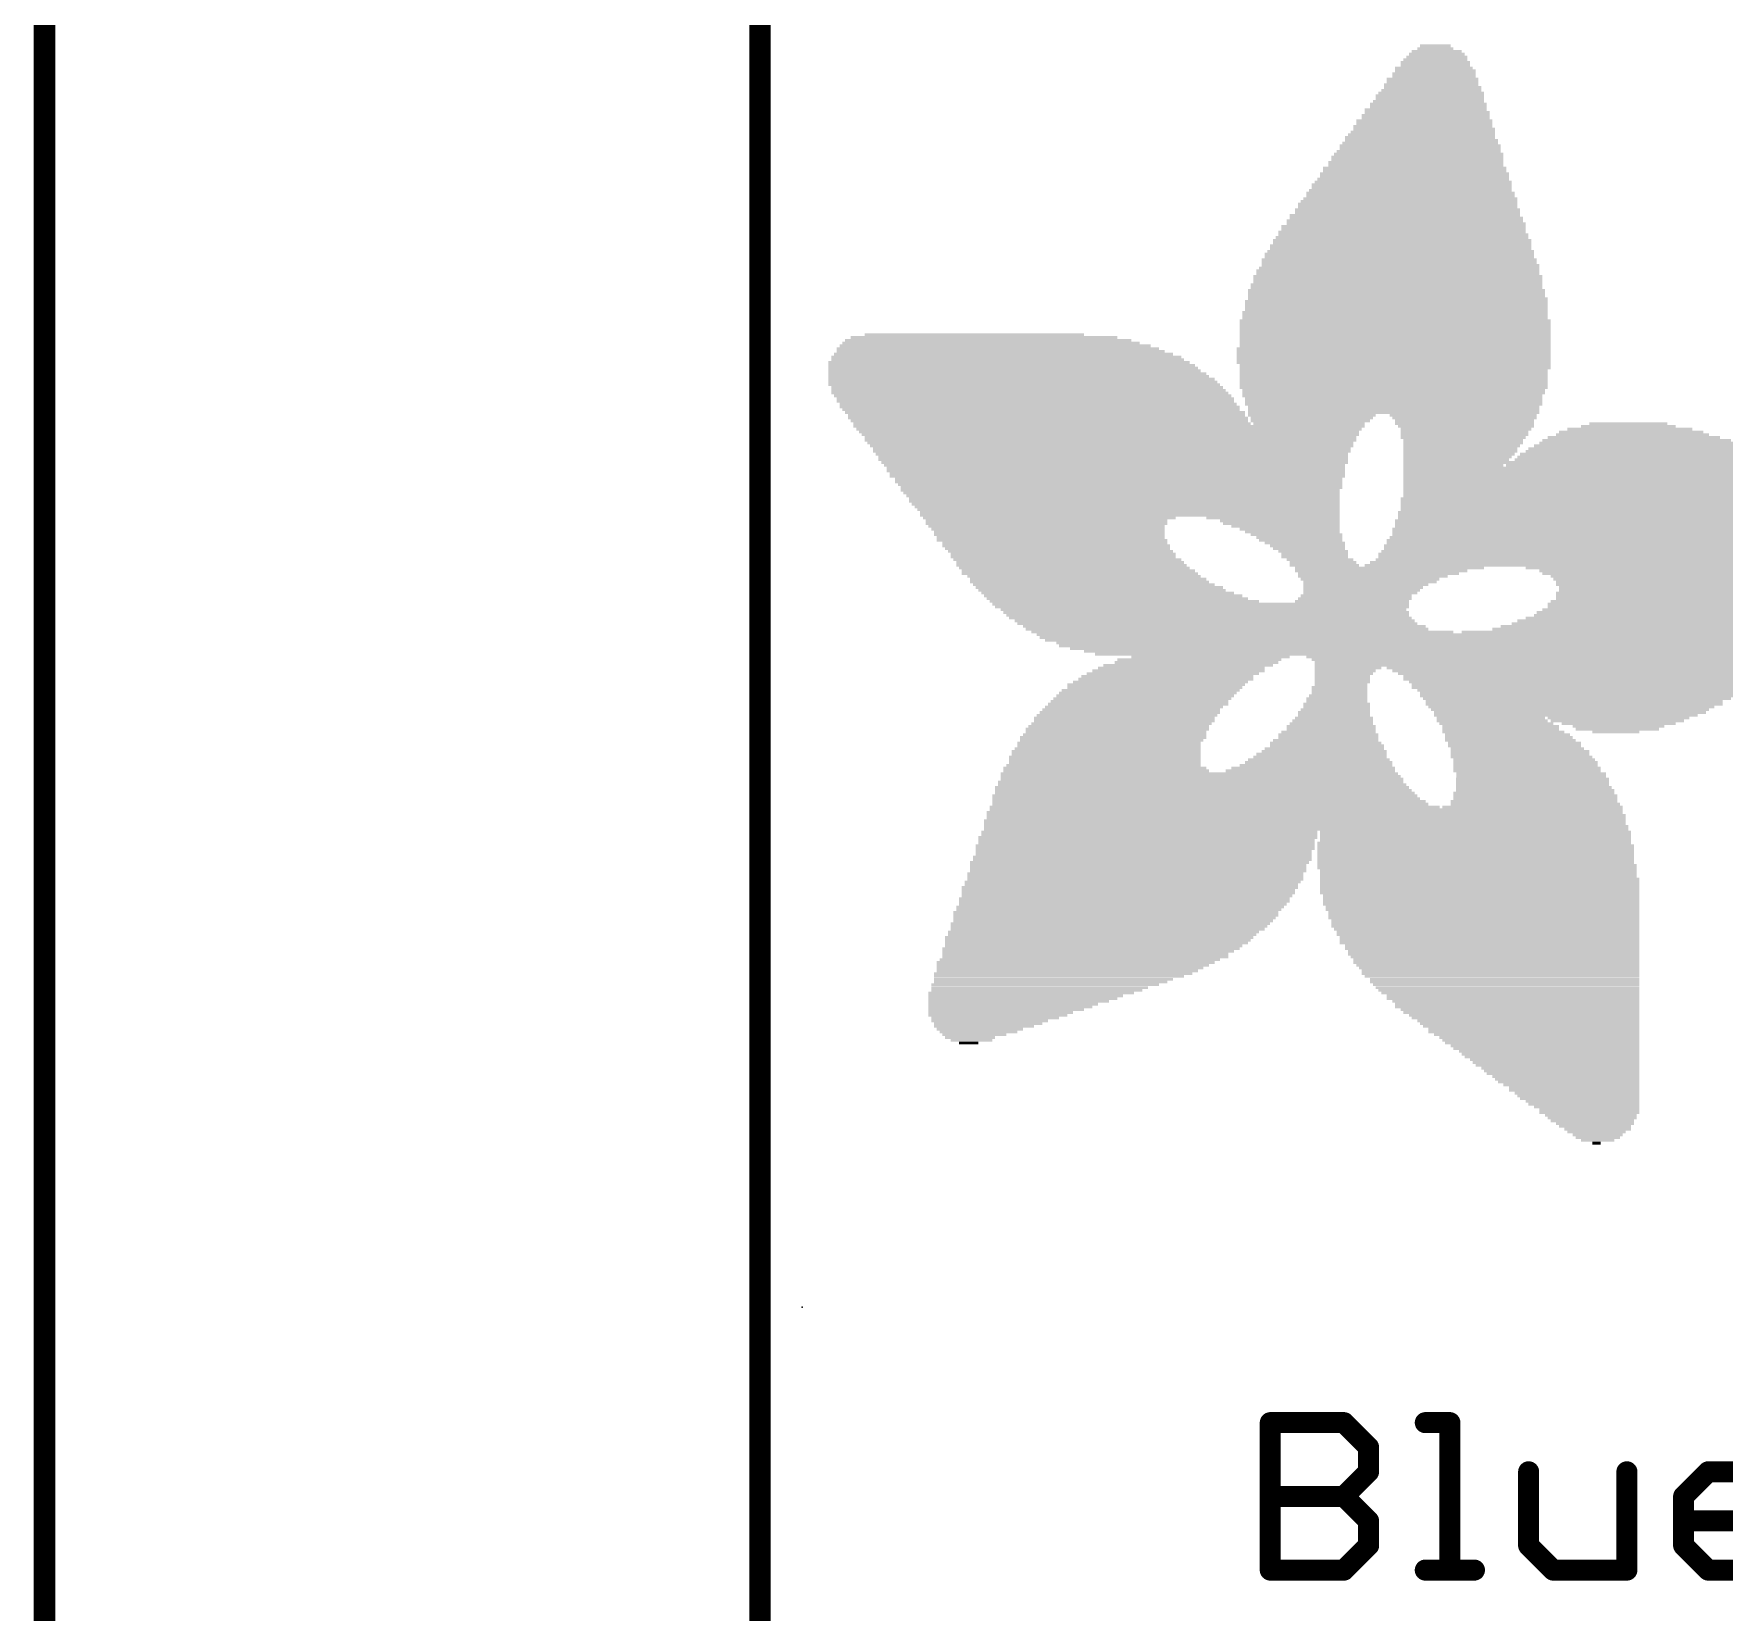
# Model space of a CAD drawing. Extents: x -6.7 to 68.6, y -6.2 to 53.6.
# Drawn here: x -4.38 to 5.82, y 9.72 to 19.24 of the extents above; entities that cross this region are included whole.
import ezdxf

# ---------------------------------------------------------------- set-up
doc = ezdxf.new("R2010")
doc.units = 0
for name, color, linetype in [('20', 53, 'CONTINUOUS'), ('21', 40, 'CONTINUOUS'), ('23', 40, 'CONTINUOUS'), ('47', 253, 'CONTINUOUS')]:
    doc.layers.add(name, color=color, linetype=linetype)

# ---------------------------------------------------------------- blocks, each defined once
blk = doc.blocks.new('RECT')
blk.add_solid([(-0.5, -0.5), (0.5, -0.5), (-0.5, 0.5), (0.5, 0.5)])

msp = doc.modelspace()

# ---------------------------------------------------------------- linework, layer by layer
at = {"layer": '20'}
msp.add_line((0, 53.34), (0, 0), dxfattribs=at)
at = {"layer": '21', "const_width": 0.127}
for points in [[(3.0801, 9.9695), (3.0801, 10.8593)], [(3.0801, 10.8593), (3.525, 10.8593)], [(3.525, 10.8593), (3.6733, 10.711)], [(4.0156, 10.8593), (4.1639, 10.8593)], [(4.1639, 10.8593), (4.1639, 9.9695)], [(3.6733, 10.711), (3.6733, 10.5627)], [(3.6733, 10.5627), (3.525, 10.4144)], [(4.6393, 10.5627), (4.6393, 10.1178)], [(5.2325, 9.9695), (5.2325, 10.5627)], [(5.5748, 10.4144), (5.7231, 10.5627)], [(5.7231, 10.5627), (6.0197, 10.5627)], [(3.0801, 10.4144), (3.525, 10.4144)], [(3.525, 10.4144), (3.6733, 10.2661)], [(5.5748, 10.1178), (5.5748, 10.4144)], [(3.6733, 10.2661), (3.6733, 10.1178)], [(6.168, 10.2661), (5.5748, 10.2661)], [(3.6733, 10.1178), (3.525, 9.9695)], [(4.6393, 10.1178), (4.7876, 9.9695)], [(5.7231, 9.9695), (5.5748, 10.1178)], [(3.525, 9.9695), (3.0801, 9.9695)], [(4.0156, 9.9695), (4.3122, 9.9695)], [(4.7876, 9.9695), (5.2325, 9.9695)], [(6.0197, 9.9695), (5.7231, 9.9695)]]:
    msp.add_lwpolyline(points, dxfattribs=at)
at = {"layer": '21', "const_width": 0.0635}
for points in [[(3.1119, 10.8593, 1), (3.0484, 10.8593)], [(3.0801, 10.891, 1), (3.0801, 10.8275)], [(3.5474, 10.8817, 1), (3.5025, 10.8368)], [(3.525, 10.8275, 1), (3.525, 10.891)], [(4.0156, 10.891, 1), (4.0156, 10.8275)], [(4.1957, 10.8593, 1), (4.1322, 10.8593)], [(4.1639, 10.8275, 1), (4.1639, 10.891)], [(3.705, 10.711, 1), (3.6415, 10.711)], [(3.6508, 10.6885, 1), (3.6957, 10.7334)], [(3.6957, 10.5402, 1), (3.6508, 10.5851)], [(4.6711, 10.5627, 1), (4.6076, 10.5627)], [(5.2642, 10.5627, 1), (5.2007, 10.5627)], [(5.7231, 10.5944, 1), (5.7231, 10.5309)], [(5.7456, 10.5402, 1), (5.7007, 10.5851)], [(3.6415, 10.5627, 1), (3.705, 10.5627)], [(3.0801, 10.4461, 1), (3.0801, 10.3826)], [(3.5474, 10.4368, 1), (3.5025, 10.3919)], [(3.5025, 10.4368, 1), (3.5474, 10.3919)], [(3.525, 10.3826, 1), (3.525, 10.4461)], [(5.6066, 10.4144, 1), (5.5431, 10.4144)], [(5.5524, 10.4368, 1), (5.5973, 10.3919)], [(3.705, 10.2661, 1), (3.6415, 10.2661)], [(3.6508, 10.2436, 1), (3.6957, 10.2885)], [(5.5748, 10.2978, 1), (5.5748, 10.2343)], [(3.6415, 10.1178, 1), (3.705, 10.1178)], [(3.6957, 10.0953, 1), (3.6508, 10.1402)], [(4.6618, 10.1402, 1), (4.6168, 10.0953)], [(4.6076, 10.1178, 1), (4.6711, 10.1178)], [(5.5431, 10.1178, 1), (5.6066, 10.1178)], [(5.5973, 10.1402, 1), (5.5524, 10.0953)], [(3.0801, 10.0013, 1), (3.0801, 9.9377)], [(3.0484, 9.9695, 1), (3.1119, 9.9695)], [(3.5025, 9.992, 1), (3.5474, 9.947)], [(3.525, 9.9377, 1), (3.525, 10.0013)], [(4.0156, 10.0013, 1), (4.0156, 9.9377)], [(4.1322, 9.9695, 1), (4.1957, 9.9695)], [(4.3122, 9.9377, 1), (4.3122, 10.0013)], [(4.7876, 10.0013, 1), (4.7876, 9.9377)], [(4.7651, 9.947, 1), (4.81, 9.992)], [(5.2007, 9.9695, 1), (5.2642, 9.9695)], [(5.2325, 9.9377, 1), (5.2325, 10.0013)], [(5.7231, 10.0013, 1), (5.7231, 9.9377)], [(5.7007, 9.947, 1), (5.7456, 9.992)]]:
    msp.add_lwpolyline(points, format="xyb", dxfattribs=at)
at = {"layer": '23'}
msp.add_point((0.254, 11.557), dxfattribs=at)
at = {"layer": '47', "const_width": 0.13}
for points in [[(-4.318, 0.065), (-4.318, 53.275)], [(0, 32.512), (0, -6.141)]]:
    msp.add_lwpolyline(points, dxfattribs=at)

# ---------------------------------------------------------------- block references
at = {"layer": '21'}
for p, xscale, yscale in [((4.0762, 19.0841), 0.3856, 0.0167), ((4.0846, 19.1008), 0.3688, 0.0168), ((4.0846, 19.1176), 0.3353, 0.0167), ((4.0846, 19.1343), 0.3018, 0.0168), ((4.0762, 19.1511), 0.218, 0.0168), ((4.0762, 19.1679), 0.1844, 0.0167), ((4.0678, 19.0002), 0.5029, 0.0168), ((4.0678, 18.9835), 0.5029, 0.0167), ((4.0678, 19.0338), 0.4694, 0.0167), ((4.0762, 19.017), 0.4862, 0.0168), ((4.0762, 19.0673), 0.4191, 0.0168), ((4.0762, 19.0505), 0.4191, 0.0168), ((4.0511, 18.8829), 0.6371, 0.0168), ((4.0511, 18.8997), 0.6035, 0.0167), ((4.0595, 18.9164), 0.5867, 0.0168), ((4.0511, 18.9332), 0.5699, 0.0167), ((4.0594, 18.9667), 0.5532, 0.0168), ((4.0594, 18.9499), 0.5532, 0.0168), ((4.0175, 18.7823), 0.7376, 0.0168), ((4.0259, 18.7655), 0.7544, 0.0168), ((4.0343, 18.8158), 0.7041, 0.0168), ((4.0343, 18.7991), 0.7041, 0.0167), ((4.0343, 18.8326), 0.6706, 0.0168), ((4.0427, 18.8661), 0.6538, 0.0168), ((4.0427, 18.8494), 0.6538, 0.0167), ((4.0008, 18.6817), 0.8382, 0.0168), ((4.0091, 18.665), 0.8549, 0.0167), ((4.0091, 18.7152), 0.8215, 0.0168), ((4.0091, 18.6985), 0.8215, 0.0167), ((4.0175, 18.7488), 0.7712, 0.0167), ((4.0175, 18.732), 0.7712, 0.0168), ((3.984, 18.5644), 0.9723, 0.0167), ((3.984, 18.5811), 0.9388, 0.0168), ((3.984, 18.6147), 0.9052, 0.0167), ((3.9924, 18.5979), 0.922, 0.0168), ((3.9924, 18.6314), 0.8885, 0.0168), ((4.0008, 18.6482), 0.8717, 0.0168), ((3.9588, 18.4638), 1.0561, 0.0168), ((3.9672, 18.4973), 1.0394, 0.0168), ((3.9672, 18.4806), 1.0394, 0.0167), ((3.9756, 18.5141), 1.0226, 0.0167), ((3.9756, 18.5308), 0.989, 0.0168), ((3.984, 18.5476), 0.9723, 0.0168), ((3.9421, 18.3632), 1.1567, 0.0168), ((3.9505, 18.3967), 1.1399, 0.0168), ((3.9505, 18.38), 1.1399, 0.0167), ((3.9505, 18.4303), 1.1064, 0.0167), ((3.9505, 18.4135), 1.1064, 0.0168), ((3.9588, 18.447), 1.0561, 0.0168), ((3.9254, 18.2794), 1.2573, 0.0167), ((3.9254, 18.2626), 1.2573, 0.0168), ((3.9253, 18.2961), 1.2238, 0.0168), ((3.9337, 18.3297), 1.207, 0.0167), ((3.9337, 18.3129), 1.207, 0.0168), ((3.9421, 18.3464), 1.1902, 0.0168), ((3.9085, 18.1788), 1.3579, 0.0168), ((3.9085, 18.162), 1.3579, 0.0168), ((3.9085, 18.2123), 1.3243, 0.0168), ((3.9085, 18.1956), 1.3243, 0.0167), ((3.9169, 18.2291), 1.3076, 0.0168), ((3.9253, 18.2459), 1.2908, 0.0167), ((3.8834, 18.0782), 1.4752, 0.0168), ((3.8834, 18.0615), 1.4752, 0.0167), ((3.8918, 18.1117), 1.425, 0.0168), ((3.9002, 18.095), 1.4417, 0.0167), ((3.8918, 18.1453), 1.3914, 0.0167), ((3.9002, 18.1285), 1.4082, 0.0168), ((3.8667, 17.9609), 1.5759, 0.0167), ((3.8751, 17.9944), 1.5591, 0.0168), ((3.8751, 17.9776), 1.5591, 0.0168), ((3.8751, 18.0112), 1.5255, 0.0167), ((3.875, 18.0447), 1.492, 0.0168), ((3.8834, 18.0279), 1.5088, 0.0168), ((3.8583, 17.877), 1.6597, 0.0168), ((3.8583, 17.8603), 1.6597, 0.0167), ((3.8583, 17.9106), 1.6261, 0.0167), ((3.8583, 17.8938), 1.6261, 0.0168), ((3.8667, 17.9273), 1.6093, 0.0168), ((3.8667, 17.9441), 1.5759, 0.0168), ((3.8499, 17.7765), 1.7434, 0.0167), ((3.8499, 17.7597), 1.7434, 0.0168), ((3.8498, 17.81), 1.7099, 0.0168), ((3.8498, 17.7932), 1.7099, 0.0168), ((3.8583, 17.8268), 1.6931, 0.0167), ((3.8666, 17.8435), 1.6764, 0.0168), ((3.8415, 17.6926), 1.7938, 0.0168), ((3.8415, 17.6759), 1.7938, 0.0167), ((3.8415, 17.6591), 1.7938, 0.0168), ((3.8498, 17.6424), 1.8105, 0.0167), ((3.8415, 17.7262), 1.7602, 0.0167), ((3.8415, 17.7094), 1.7602, 0.0168), ((3.8499, 17.7429), 1.7434, 0.0168), ((3.8331, 17.5585), 1.844, 0.0168), ((3.8331, 17.5418), 1.844, 0.0167), ((3.8415, 17.6256), 1.8272, 0.0168), ((3.8415, 17.6088), 1.8272, 0.0168), ((3.8415, 17.5921), 1.8272, 0.0167), ((3.8415, 17.5753), 1.8272, 0.0168), ((3.8331, 17.5082), 1.8776, 0.0168), ((3.8331, 17.4915), 1.8776, 0.0167), ((3.8331, 17.4747), 1.8776, 0.0168), ((3.8331, 17.4579), 1.8776, 0.0168), ((3.8331, 17.4412), 1.8776, 0.0167), ((3.8331, 17.525), 1.844, 0.0168), ((1.4359, 17.3406), 1.9446, 0.0168), ((1.4191, 17.3574), 1.8776, 0.0167), ((1.394, 17.3741), 1.7937, 0.0168), ((1.3772, 17.3909), 1.7267, 0.0168), ((1.352, 17.4077), 1.6093, 0.0167), ((1.2933, 17.4244), 1.3243, 0.0168), ((3.8248, 17.3406), 1.8943, 0.0168), ((3.8331, 17.4244), 1.8776, 0.0168), ((3.8331, 17.4077), 1.8776, 0.0167), ((3.8331, 17.3909), 1.8776, 0.0168), ((3.8331, 17.3741), 1.8776, 0.0168), ((3.8331, 17.3574), 1.8776, 0.0167), ((1.503, 17.2568), 2.1793, 0.0167), ((1.5197, 17.24), 2.2128, 0.0168), ((1.4946, 17.2735), 2.1291, 0.0168), ((1.4862, 17.2903), 2.1123, 0.0168), ((1.4694, 17.3071), 2.0452, 0.0167), ((1.4526, 17.3238), 1.9781, 0.0168), ((3.8248, 17.3238), 1.8943, 0.0168), ((3.8248, 17.3071), 1.8943, 0.0167), ((3.8248, 17.2903), 1.8943, 0.0168), ((3.8248, 17.2735), 1.8943, 0.0168), ((3.8248, 17.2568), 1.8943, 0.0167), ((3.8331, 17.24), 1.8776, 0.0168), ((1.5281, 17.2233), 2.2296, 0.0167), ((1.5365, 17.2065), 2.2463, 0.0168), ((1.5533, 17.1897), 2.2799, 0.0168), ((1.5616, 17.173), 2.2966, 0.0167), ((1.5784, 17.1562), 2.3302, 0.0168), ((1.5868, 17.1394), 2.3469, 0.0168), ((3.8331, 17.2233), 1.8776, 0.0167), ((3.8247, 17.2065), 1.8608, 0.0168), ((3.8247, 17.1897), 1.8608, 0.0168), ((3.8247, 17.173), 1.8608, 0.0167), ((3.8247, 17.1562), 1.8608, 0.0168), ((3.8247, 17.1394), 1.8608, 0.0168), ((1.5952, 17.1227), 2.3637, 0.0167), ((1.6202, 17.0891), 2.3805, 0.0168), ((1.6119, 17.1059), 2.3637, 0.0168), ((1.6287, 17.0724), 2.3973, 0.0167), ((1.6454, 17.0556), 2.3972, 0.0168), ((1.6622, 17.0388), 2.3972, 0.0168), ((3.8247, 17.1227), 1.8608, 0.0167), ((3.8247, 17.1059), 1.8608, 0.0168), ((3.8164, 17.0556), 1.8105, 0.0168), ((3.8248, 17.0891), 1.8273, 0.0168), ((3.8248, 17.0724), 1.8273, 0.0167), ((3.8248, 17.0388), 1.7937, 0.0168), ((1.6622, 17.0221), 2.3972, 0.0167), ((1.6873, 16.9886), 2.414, 0.0167), ((1.679, 17.0053), 2.3973, 0.0168), ((1.6957, 16.9718), 2.3972, 0.0168), ((1.7208, 16.955), 2.4141, 0.0168), ((1.7293, 16.9383), 2.3973, 0.0167), ((3.8248, 17.0221), 1.7937, 0.0167), ((3.8248, 17.0053), 1.7937, 0.0168), ((3.8247, 16.9886), 1.7602, 0.0167), ((3.8247, 16.9718), 1.7602, 0.0168), ((3.8247, 16.955), 1.7602, 0.0168), ((3.3302, 16.9383), 0.7712, 0.0167), ((4.2439, 16.9383), 0.8885, 0.0167), ((1.7376, 16.9215), 2.414, 0.0168), ((1.746, 16.9047), 2.3972, 0.0168), ((1.7628, 16.888), 2.3973, 0.0167), ((2.1064, 16.8712), 3.0846, 0.0168), ((2.1064, 16.8544), 3.051, 0.0168), ((2.1065, 16.8377), 3.0175, 0.0167), ((3.3302, 16.9215), 0.7376, 0.0168), ((3.3218, 16.9047), 0.7208, 0.0168), ((3.3135, 16.888), 0.6705, 0.0167), ((4.2523, 16.9215), 0.8717, 0.0168), ((4.2522, 16.9047), 0.8382, 0.0168), ((4.2522, 16.888), 0.8382, 0.0167), ((4.2606, 16.8712), 0.8214, 0.0168), ((4.2606, 16.8544), 0.788, 0.0168), ((4.2522, 16.8377), 0.7712, 0.0167), ((5.258, 16.8377), 0.8717, 0.0167), ((5.2497, 16.8544), 0.7544, 0.0168), ((5.2413, 16.8712), 0.57, 0.0168), ((5.2413, 16.888), 0.4694, 0.0167), ((2.1148, 16.8209), 3.0008, 0.0168), ((2.1148, 16.8041), 2.9672, 0.0167), ((2.1148, 16.7874), 2.9672, 0.0168), ((2.1149, 16.7706), 2.9337, 0.0168), ((2.1232, 16.7538), 2.917, 0.0167), ((2.1232, 16.7371), 2.8834, 0.0168), ((4.2522, 16.8209), 0.7712, 0.0168), ((4.2438, 16.8041), 0.7544, 0.0167), ((4.2439, 16.7874), 0.7209, 0.0168), ((4.2439, 16.7706), 0.7209, 0.0168), ((4.2355, 16.7538), 0.7041, 0.0167), ((4.2271, 16.7371), 0.6873, 0.0168), ((5.3251, 16.7371), 1.3746, 0.0168), ((5.3083, 16.7538), 1.2741, 0.0167), ((5.2999, 16.7706), 1.1903, 0.0168), ((5.2916, 16.7874), 1.14, 0.0168), ((5.2748, 16.8041), 1.0394, 0.0167), ((5.2664, 16.8209), 0.922, 0.0168), ((2.1232, 16.7203), 2.8834, 0.0168), ((2.1232, 16.7035), 2.8499, 0.0167), ((2.1316, 16.6868), 2.8331, 0.0168), ((2.1316, 16.67), 2.8331, 0.0168), ((2.14, 16.6532), 2.8163, 0.0167), ((2.14, 16.6365), 2.7829, 0.0168), ((4.2271, 16.7203), 0.6873, 0.0168), ((4.2187, 16.7035), 0.6706, 0.0167), ((4.2103, 16.6868), 0.6538, 0.0168), ((4.2019, 16.67), 0.637, 0.0168), ((5.0737, 16.6532), 2.3805, 0.0167), ((4.1852, 16.6365), 0.6035, 0.0168), ((5.4173, 16.6365), 1.8273, 0.0168), ((5.3754, 16.67), 1.6428, 0.0168), ((5.367, 16.6868), 1.5926, 0.0168), ((5.3502, 16.7035), 1.5255, 0.0167), ((5.3335, 16.7203), 1.425, 0.0168), ((2.1484, 16.6197), 2.7661, 0.0168), ((2.1484, 16.6029), 2.7661, 0.0167), ((2.1568, 16.5862), 2.7493, 0.0168), ((2.1568, 16.5694), 2.7493, 0.0167), ((2.1651, 16.5527), 2.699, 0.0168), ((2.1651, 16.5359), 2.699, 0.0168), ((5.124, 16.6197), 2.4811, 0.0168), ((5.1491, 16.6029), 2.5314, 0.0167), ((5.1658, 16.5862), 2.5649, 0.0168), ((5.1994, 16.5694), 2.632, 0.0167), ((5.2329, 16.5527), 2.699, 0.0168), ((5.2496, 16.5359), 2.7325, 0.0168), ((2.1735, 16.5191), 2.6822, 0.0167), ((2.1819, 16.5024), 2.6655, 0.0168), ((2.1735, 16.4856), 2.6487, 0.0168), ((2.1819, 16.4688), 2.6319, 0.0167), ((2.1903, 16.4521), 2.6151, 0.0168), ((2.1986, 16.4353), 2.5984, 0.0168), ((2.1986, 16.4185), 2.5984, 0.0167), ((5.3838, 16.4353), 3.0343, 0.0168), ((5.4005, 16.4185), 3.0679, 0.0167), ((5.2832, 16.5191), 2.7996, 0.0167), ((5.3083, 16.5024), 2.8499, 0.0168), ((5.3335, 16.4856), 2.9002, 0.0168), ((5.3586, 16.4688), 2.9505, 0.0167), ((5.3838, 16.4521), 3.0008, 0.0168), ((2.207, 16.4018), 2.5816, 0.0168), ((2.2153, 16.385), 2.5649, 0.0167), ((2.2237, 16.3683), 2.5481, 0.0168), ((2.2322, 16.3515), 2.5313, 0.0168), ((2.2322, 16.3347), 2.5313, 0.0167), ((1.746, 16.318), 1.5256, 0.0168), ((3.0955, 16.318), 0.8046, 0.0168), ((5.4257, 16.3515), 3.1516, 0.0168), ((5.4341, 16.3347), 3.1684, 0.0167), ((5.4425, 16.318), 3.1851, 0.0168), ((5.4173, 16.4018), 3.1014, 0.0168), ((5.4257, 16.385), 3.1181, 0.0167), ((5.4341, 16.3683), 3.1349, 0.0168), ((1.7293, 16.3012), 1.4585, 0.0168), ((1.7293, 16.2844), 1.4585, 0.0167), ((1.7293, 16.2677), 1.4249, 0.0168), ((1.7376, 16.2509), 1.4082, 0.0168), ((1.746, 16.2341), 1.3914, 0.0167), ((1.746, 16.2174), 1.3914, 0.0168), ((3.1374, 16.3012), 0.7208, 0.0168), ((3.1458, 16.2844), 0.7041, 0.0167), ((3.1709, 16.2677), 0.6538, 0.0168), ((3.1961, 16.2509), 0.6035, 0.0168), ((3.2128, 16.2341), 0.5699, 0.0167), ((3.238, 16.2174), 0.5532, 0.0168), ((5.4257, 16.2509), 3.2186, 0.0168), ((5.4341, 16.2341), 3.2354, 0.0167), ((5.4341, 16.2174), 3.2354, 0.0168), ((5.4341, 16.3012), 3.2019, 0.0168), ((5.4341, 16.2844), 3.2019, 0.0167), ((5.4341, 16.2677), 3.2019, 0.0168), ((1.7544, 16.2006), 1.3746, 0.0168), ((1.7628, 16.1838), 1.3914, 0.0167), ((1.7796, 16.1671), 1.3579, 0.0168), ((1.7879, 16.1503), 1.3746, 0.0167), ((1.7963, 16.1336), 1.3579, 0.0168), ((1.8131, 16.1168), 1.3579, 0.0168), ((3.2548, 16.2006), 0.5197, 0.0168), ((3.2631, 16.1838), 0.5029, 0.0167), ((3.2883, 16.1671), 0.4862, 0.0168), ((3.3051, 16.1503), 0.4527, 0.0167), ((3.3135, 16.1336), 0.4359, 0.0168), ((3.3386, 16.1168), 0.4191, 0.0168), ((5.3921, 16.1168), 3.2857, 0.0168), ((5.4005, 16.1503), 3.2689, 0.0167), ((5.4005, 16.1336), 3.2689, 0.0168), ((5.4173, 16.1838), 3.269, 0.0167), ((5.4173, 16.1671), 3.269, 0.0168), ((5.4257, 16.2006), 3.2522, 0.0168), ((1.8299, 16.1), 1.3579, 0.0167), ((1.8299, 16.0833), 1.3579, 0.0168), ((1.855, 16.0665), 1.3747, 0.0168), ((1.8801, 16.033), 1.3914, 0.0168), ((1.8718, 16.0497), 1.3747, 0.0167), ((1.8969, 16.0162), 1.3914, 0.0168), ((3.347, 16.1), 0.4023, 0.0167), ((3.347, 16.0833), 0.4023, 0.0168), ((3.3805, 16.0665), 0.4024, 0.0168), ((3.3973, 16.0497), 0.4023, 0.0167), ((3.4057, 16.033), 0.4191, 0.0168), ((3.7996, 16.0162), 1.14, 0.0168), ((5.3083, 16.033), 3.3193, 0.0168), ((5.3335, 16.0497), 3.3025, 0.0167), ((5.3586, 16.0665), 3.2857, 0.0168), ((5.3754, 16.1), 3.2858, 0.0167), ((5.367, 16.0833), 3.269, 0.0168), ((5.7861, 16.0162), 2.3302, 0.0168), ((1.922, 15.9995), 1.4082, 0.0167), ((1.9304, 15.9827), 1.425, 0.0168), ((1.9556, 15.966), 1.4081, 0.0167), ((1.9807, 15.9492), 1.425, 0.0168), ((1.989, 15.9324), 1.4417, 0.0168), ((2.0143, 15.9157), 1.4585, 0.0167), ((3.7493, 15.9995), 1.0394, 0.0167), ((3.699, 15.966), 0.9052, 0.0167), ((3.7326, 15.9827), 0.9723, 0.0168), ((3.6822, 15.9492), 0.8382, 0.0168), ((3.6571, 15.9157), 0.7544, 0.0167), ((3.6823, 15.9324), 0.8047, 0.0168), ((5.8113, 15.9995), 2.2129, 0.0167), ((5.8113, 15.9827), 2.1793, 0.0168), ((5.8281, 15.966), 2.1123, 0.0167), ((5.8197, 15.9492), 2.0619, 0.0168), ((5.8197, 15.9324), 2.0285, 0.0168), ((5.8113, 15.9157), 2.0117, 0.0167), ((2.0478, 15.8989), 1.4919, 0.0168), ((2.0645, 15.8821), 1.492, 0.0168), ((2.0981, 15.8654), 1.5255, 0.0167), ((2.1316, 15.8486), 1.5591, 0.0168), ((2.1567, 15.8318), 1.5758, 0.0168), ((2.1987, 15.8151), 1.6261, 0.0167), ((3.5733, 15.8151), 0.6873, 0.0167), ((3.5901, 15.8318), 0.6873, 0.0168), ((3.5984, 15.8486), 0.6706, 0.0168), ((3.6404, 15.8989), 0.7209, 0.0168), ((3.632, 15.8821), 0.7041, 0.0168), ((3.6236, 15.8654), 0.6873, 0.0167), ((5.7275, 15.8151), 1.9111, 0.0167), ((5.7526, 15.8318), 1.8944, 0.0168), ((5.7778, 15.8654), 1.9447, 0.0167), ((5.761, 15.8486), 1.9111, 0.0168), ((5.8029, 15.8989), 1.9614, 0.0168), ((5.7945, 15.8821), 1.9446, 0.0168), ((2.6596, 15.7983), 2.5146, 0.0168), ((2.668, 15.7815), 2.4978, 0.0168), ((2.6764, 15.7648), 2.4476, 0.0167), ((2.6932, 15.748), 2.4475, 0.0168), ((2.7016, 15.7313), 2.4307, 0.0167), ((2.7183, 15.7145), 2.4308, 0.0168), ((5.5766, 15.7145), 1.9111, 0.0168), ((5.6185, 15.7313), 1.8943, 0.0167), ((5.6353, 15.748), 1.8943, 0.0168), ((5.6604, 15.7648), 1.8776, 0.0167), ((5.7023, 15.7983), 1.8944, 0.0168), ((5.6939, 15.7815), 1.8776, 0.0168), ((2.7435, 15.6977), 2.4141, 0.0168), ((2.7602, 15.681), 2.414, 0.0167), ((2.8021, 15.6642), 2.4308, 0.0168), ((2.8189, 15.6474), 2.4308, 0.0168), ((2.9111, 15.6307), 2.5482, 0.0167), ((4.0343, 15.6139), 4.7274, 0.0168), ((5.3251, 15.6307), 2.1793, 0.0167), ((5.4341, 15.6474), 2.0284, 0.0168), ((5.4676, 15.6642), 1.995, 0.0168), ((5.5179, 15.681), 1.9614, 0.0167), ((5.5347, 15.6977), 1.9279, 0.0168), ((4.0343, 15.5971), 4.6939, 0.0168), ((4.0343, 15.5804), 4.6268, 0.0167), ((4.0511, 15.5636), 4.5263, 0.0168), ((4.0595, 15.5469), 4.5095, 0.0167), ((4.0762, 15.5301), 4.409, 0.0168), ((4.1013, 15.5133), 4.2916, 0.0168), ((4.1349, 15.4966), 4.2245, 0.0167), ((2.5423, 15.4127), 1.0058, 0.0168), ((2.5842, 15.4295), 1.0226, 0.0168), ((2.6345, 15.4463), 0.989, 0.0167), ((2.6513, 15.463), 0.9891, 0.0168), ((2.7183, 15.4798), 0.9556, 0.0168), ((4.7552, 15.4798), 2.9169, 0.0168), ((4.7552, 15.463), 2.8499, 0.0168), ((3.5482, 15.4127), 0.4023, 0.0168), ((4.7552, 15.4463), 2.8163, 0.0167), ((4.7468, 15.4295), 2.7995, 0.0168), ((4.9479, 15.4127), 2.3302, 0.0168), ((2.3915, 15.3122), 1.0729, 0.0167), ((2.4165, 15.3289), 1.0561, 0.0168), ((2.4501, 15.3457), 1.0562, 0.0167), ((2.4585, 15.3624), 1.0394, 0.0168), ((2.492, 15.3792), 1.0394, 0.0168), ((2.5255, 15.396), 1.0394, 0.0167), ((3.5314, 15.396), 0.3688, 0.0167), ((3.523, 15.3792), 0.352, 0.0168), ((3.5146, 15.3624), 0.3352, 0.0168), ((3.5146, 15.3457), 0.3352, 0.0167), ((3.5146, 15.3289), 0.3352, 0.0168), ((3.5063, 15.3122), 0.3185, 0.0167), ((4.9564, 15.396), 2.2799, 0.0167), ((4.9563, 15.3792), 2.2128, 0.0168), ((4.9647, 15.3624), 2.1626, 0.0168), ((4.9563, 15.3457), 2.1458, 0.0167), ((4.9563, 15.3289), 2.0788, 0.0168), ((4.9479, 15.3122), 2.0284, 0.0167), ((2.2825, 15.1948), 1.0897, 0.0168), ((2.2909, 15.2116), 1.0729, 0.0167), ((2.3075, 15.2283), 1.0729, 0.0168), ((2.3243, 15.2451), 1.0729, 0.0168), ((2.3412, 15.2619), 1.0729, 0.0167), ((2.3579, 15.2786), 1.0729, 0.0168), ((2.3831, 15.2954), 1.0561, 0.0168), ((3.4811, 15.1948), 0.4023, 0.0168), ((3.4811, 15.2283), 0.3688, 0.0168), ((3.4811, 15.2116), 0.3688, 0.0167), ((3.4895, 15.2451), 0.3521, 0.0168), ((3.4979, 15.2954), 0.3353, 0.0168), ((3.4979, 15.2786), 0.3353, 0.0168), ((3.4979, 15.2619), 0.3353, 0.0167), ((4.9479, 15.2954), 2.0284, 0.0168), ((4.9479, 15.2786), 1.9614, 0.0168), ((4.9396, 15.2619), 1.9111, 0.0167), ((4.9396, 15.2451), 1.9111, 0.0168), ((4.9312, 15.2283), 1.8608, 0.0168), ((4.9144, 15.2116), 1.7938, 0.0167), ((4.9144, 15.1948), 1.7938, 0.0168), ((2.1987, 15.111), 1.0897, 0.0168), ((2.1987, 15.0942), 1.0897, 0.0168), ((2.2154, 15.1278), 1.0896, 0.0167), ((2.2322, 15.1445), 1.0897, 0.0168), ((2.2406, 15.1613), 1.0729, 0.0167), ((2.2573, 15.178), 1.0728, 0.0168), ((3.4559, 15.0942), 0.4862, 0.0168), ((3.4643, 15.111), 0.4694, 0.0168), ((3.4643, 15.1445), 0.4358, 0.0168), ((3.4643, 15.1278), 0.4358, 0.0167), ((3.4727, 15.1613), 0.4191, 0.0167), ((3.4811, 15.178), 0.4023, 0.0168), ((4.8977, 15.178), 1.7267, 0.0168), ((4.8892, 15.1613), 1.6764, 0.0167), ((4.8893, 15.1445), 1.6429, 0.0168), ((4.8641, 15.1278), 1.5926, 0.0167), ((4.4115, 15.111), 0.6538, 0.0168), ((4.4199, 15.0942), 0.6705, 0.0168), ((5.1826, 15.111), 0.855, 0.0168), ((5.1743, 15.0942), 0.8047, 0.0168), ((2.1316, 14.9936), 1.1232, 0.0168), ((2.14, 15.0104), 1.1065, 0.0168), ((2.1567, 15.0439), 1.1064, 0.0168), ((2.1484, 15.0272), 1.0897, 0.0167), ((2.1651, 15.0607), 1.0896, 0.0168), ((2.1819, 15.0775), 1.0897, 0.0167), ((3.4308, 15.0104), 0.6035, 0.0168), ((3.4308, 14.9936), 0.6035, 0.0168), ((3.4308, 15.0272), 0.57, 0.0167), ((3.4476, 15.0607), 0.5365, 0.0168), ((3.4476, 15.0439), 0.5365, 0.0168), ((3.4476, 15.0775), 0.5029, 0.0167), ((4.445, 15.0775), 0.6874, 0.0167), ((4.4702, 15.0607), 0.7041, 0.0168), ((4.4702, 15.0439), 0.7041, 0.0168), ((4.4869, 15.0272), 0.7376, 0.0167), ((4.5121, 15.0104), 0.7543, 0.0168), ((4.5205, 14.9936), 0.7711, 0.0168), ((5.1827, 15.0775), 0.6873, 0.0167), ((5.1826, 15.0607), 0.5532, 0.0168), ((5.1743, 15.0439), 0.5029, 0.0168), ((5.1658, 15.0272), 0.2849, 0.0167), ((2.0897, 14.9098), 1.1399, 0.0168), ((2.0897, 14.8931), 1.1399, 0.0167), ((2.098, 14.9266), 1.1232, 0.0167), ((2.1064, 14.9601), 1.1064, 0.0168), ((2.1064, 14.9433), 1.1064, 0.0168), ((2.1232, 14.9769), 1.1064, 0.0167), ((3.3889, 14.8931), 0.7879, 0.0167), ((3.4056, 14.9098), 0.7544, 0.0168), ((3.4057, 14.9266), 0.7209, 0.0167), ((3.414, 14.9601), 0.6706, 0.0168), ((3.4224, 14.9433), 0.6874, 0.0168), ((3.414, 14.9769), 0.637, 0.0167), ((4.5289, 14.9769), 0.7879, 0.0167), ((4.554, 14.9601), 0.8047, 0.0168), ((4.554, 14.9433), 0.8047, 0.0168), ((4.5708, 14.9266), 0.8047, 0.0167), ((4.5875, 14.9098), 0.8382, 0.0168), ((4.5875, 14.8931), 0.8382, 0.0167), ((2.0813, 14.8092), 1.2238, 0.0168), ((2.0897, 14.7925), 1.2405, 0.0167), ((2.0729, 14.826), 1.1734, 0.0168), ((2.0813, 14.8763), 1.1567, 0.0168), ((2.0813, 14.8595), 1.1567, 0.0168), ((2.0813, 14.8428), 1.1567, 0.0167), ((3.3218, 14.7925), 1.0226, 0.0167), ((3.3386, 14.8092), 0.9891, 0.0168), ((3.3554, 14.826), 0.9221, 0.0168), ((3.3721, 14.8428), 0.8885, 0.0167), ((3.3721, 14.8595), 0.855, 0.0168), ((3.3805, 14.8763), 0.8046, 0.0168), ((4.5959, 14.8763), 0.855, 0.0168), ((4.6127, 14.8595), 0.8549, 0.0168), ((4.6211, 14.8428), 0.8717, 0.0167), ((4.6211, 14.826), 0.8717, 0.0168), ((4.6295, 14.8092), 0.8885, 0.0168), ((4.6295, 14.7925), 0.8885, 0.0167), ((2.668, 14.6919), 2.4978, 0.0168), ((2.6681, 14.7087), 2.4643, 0.0167), ((2.6597, 14.7254), 2.4475, 0.0168), ((2.6513, 14.7757), 2.3973, 0.0168), ((2.6596, 14.7589), 2.414, 0.0168), ((2.668, 14.7422), 2.4308, 0.0167), ((4.6629, 14.7422), 0.922, 0.0167), ((4.6629, 14.7254), 0.922, 0.0168), ((4.6629, 14.7087), 0.922, 0.0167), ((4.6713, 14.6919), 0.9388, 0.0168), ((4.6546, 14.7757), 0.9053, 0.0168), ((4.6546, 14.7589), 0.9053, 0.0168), ((2.6848, 14.6416), 2.5649, 0.0168), ((2.6932, 14.6248), 2.5817, 0.0168), ((2.7099, 14.6081), 2.6152, 0.0167), ((2.7183, 14.5913), 2.632, 0.0168), ((2.6764, 14.6751), 2.5146, 0.0168), ((2.6848, 14.6584), 2.5314, 0.0167), ((4.6713, 14.6081), 1.0058, 0.0167), ((4.6797, 14.5913), 1.0226, 0.0168), ((4.6714, 14.6584), 0.9723, 0.0167), ((4.6797, 14.6416), 0.989, 0.0168), ((4.6797, 14.6248), 0.989, 0.0168), ((4.6797, 14.6751), 0.9556, 0.0168), ((3.2883, 14.4907), 3.8725, 0.0168), ((3.2883, 14.541), 3.839, 0.0168), ((3.2967, 14.5242), 3.8557, 0.0168), ((3.2967, 14.5075), 3.8557, 0.0167), ((3.2967, 14.5578), 3.8222, 0.0167), ((2.7435, 14.5745), 2.7157, 0.0168), ((4.663, 14.5745), 1.0897, 0.0168), ((2.3411, 14.3901), 2.0452, 0.0168), ((2.3495, 14.4237), 2.0284, 0.0167), ((2.3495, 14.4069), 2.0284, 0.0168), ((3.2883, 14.474), 3.8725, 0.0167), ((3.2967, 14.4572), 3.8893, 0.0168), ((3.2967, 14.4404), 3.8893, 0.0168), ((4.3193, 14.4237), 1.8776, 0.0167), ((4.3193, 14.4069), 1.8776, 0.0168), ((4.3193, 14.3901), 1.8776, 0.0168), ((2.3244, 14.3398), 2.0452, 0.0168), ((2.3244, 14.3231), 2.0452, 0.0167), ((2.316, 14.3063), 2.0284, 0.0168), ((2.316, 14.2896), 2.0284, 0.0167), ((2.3328, 14.3734), 2.0285, 0.0167), ((2.3328, 14.3566), 2.0285, 0.0168), ((4.3109, 14.3566), 1.8944, 0.0168), ((4.3193, 14.3398), 1.9111, 0.0168), ((4.3193, 14.3231), 1.9111, 0.0167), ((4.3193, 14.3063), 1.9111, 0.0168), ((4.3193, 14.2896), 1.9111, 0.0167), ((4.3193, 14.3734), 1.8776, 0.0167), ((2.2908, 14.2393), 2.0452, 0.0167), ((2.2825, 14.2225), 2.0285, 0.0168), ((2.2825, 14.2057), 2.0285, 0.0168), ((2.2825, 14.189), 2.0285, 0.0167), ((2.3076, 14.2728), 2.0452, 0.0168), ((2.3076, 14.256), 2.0452, 0.0168), ((4.3193, 14.2728), 1.9111, 0.0168), ((4.3193, 14.256), 1.9111, 0.0168), ((4.3193, 14.2393), 1.9111, 0.0167), ((4.3277, 14.2225), 1.9279, 0.0168), ((4.3277, 14.2057), 1.9279, 0.0168), ((4.3361, 14.189), 1.9111, 0.0167), ((2.2237, 14.0716), 2.0117, 0.0168), ((2.2322, 14.0884), 2.0285, 0.0167), ((2.2489, 14.1219), 2.0284, 0.0168), ((2.2406, 14.1051), 2.0117, 0.0168), ((2.2657, 14.1722), 2.0284, 0.0168), ((2.2657, 14.1554), 2.0284, 0.0168), ((2.2657, 14.1387), 2.0284, 0.0167), ((4.3361, 14.1722), 1.9111, 0.0168), ((4.3361, 14.1554), 1.9111, 0.0168), ((4.3444, 14.1387), 1.9278, 0.0167), ((4.3444, 14.1219), 1.9278, 0.0168), ((4.3444, 14.1051), 1.9278, 0.0168), ((4.3444, 14.0884), 1.9278, 0.0167), ((4.3444, 14.0716), 1.9278, 0.0168), ((2.1735, 13.971), 1.9782, 0.0168), ((2.1987, 14.0213), 1.9949, 0.0168), ((2.1987, 14.0046), 1.9949, 0.0167), ((2.1903, 13.9878), 1.9781, 0.0168), ((2.2237, 14.0549), 2.0117, 0.0167), ((2.2153, 14.0381), 1.9949, 0.0168), ((4.3444, 14.0549), 1.9278, 0.0167), ((4.3528, 14.0381), 1.911, 0.0168), ((4.3528, 14.0213), 1.911, 0.0168), ((4.3528, 14.0046), 1.911, 0.0167), ((4.3528, 13.9878), 1.911, 0.0168), ((4.3612, 13.971), 1.8943, 0.0168), ((2.1148, 13.8704), 1.9278, 0.0167), ((2.1483, 13.9375), 1.9614, 0.0168), ((2.1483, 13.9207), 1.9614, 0.0168), ((2.14, 13.904), 1.9447, 0.0167), ((2.1316, 13.8872), 1.9279, 0.0168), ((2.1651, 13.9543), 1.9614, 0.0167), ((4.3612, 13.9543), 1.8943, 0.0167), ((4.3696, 13.9375), 1.8775, 0.0168), ((4.3696, 13.9207), 1.8775, 0.0168), ((4.3696, 13.904), 1.8775, 0.0167), ((4.3779, 13.8872), 1.8608, 0.0168), ((4.3779, 13.8704), 1.8608, 0.0167), ((2.0478, 13.7866), 1.8609, 0.0168), ((2.0394, 13.7698), 1.8441, 0.0167), ((2.0729, 13.8201), 1.8776, 0.0167), ((2.0645, 13.8034), 1.8608, 0.0168), ((2.1065, 13.8537), 1.9111, 0.0168), ((2.0981, 13.8369), 1.8943, 0.0168), ((4.3779, 13.8537), 1.8608, 0.0168), ((4.3863, 13.8369), 1.844, 0.0168), ((4.3947, 13.8201), 1.8272, 0.0167), ((4.3947, 13.8034), 1.8272, 0.0168), ((4.4031, 13.7866), 1.8105, 0.0168), ((4.4031, 13.7698), 1.8105, 0.0167), ((1.9975, 13.7195), 1.7937, 0.0167), ((1.9807, 13.7028), 1.7602, 0.0168), ((1.964, 13.686), 1.7267, 0.0168), ((1.964, 13.6692), 1.7267, 0.0167), ((2.0142, 13.7363), 1.7938, 0.0168), ((2.031, 13.7531), 1.8273, 0.0168), ((4.4031, 13.7531), 1.8105, 0.0168), ((4.4199, 13.7363), 1.7769, 0.0168), ((4.4199, 13.7195), 1.7769, 0.0167), ((4.4282, 13.7028), 1.7602, 0.0168), ((4.4282, 13.686), 1.7602, 0.0168), ((4.4366, 13.6692), 1.7434, 0.0167), ((1.8298, 13.5687), 1.559, 0.0168), ((1.9053, 13.6357), 1.6764, 0.0167), ((1.8885, 13.619), 1.6428, 0.0168), ((1.8718, 13.6022), 1.6093, 0.0168), ((1.855, 13.5854), 1.5758, 0.0167), ((1.9304, 13.6525), 1.6932, 0.0168), ((4.445, 13.6525), 1.7266, 0.0168), ((4.445, 13.6357), 1.7266, 0.0167), ((4.4534, 13.619), 1.7099, 0.0168), ((4.4618, 13.6022), 1.6931, 0.0168), ((4.4701, 13.5854), 1.6764, 0.0167), ((4.4701, 13.5687), 1.6764, 0.0168), ((1.7208, 13.5016), 1.3747, 0.0168), ((1.6873, 13.4848), 1.3076, 0.0167), ((1.6705, 13.4681), 1.2741, 0.0168), ((1.8047, 13.5519), 1.5088, 0.0168), ((1.7544, 13.5184), 1.4082, 0.0168), ((1.7712, 13.5351), 1.4417, 0.0167), ((4.4785, 13.5519), 1.6596, 0.0168), ((4.4953, 13.5351), 1.6261, 0.0167), ((4.4953, 13.5184), 1.6261, 0.0168), ((4.5037, 13.5016), 1.6093, 0.0168), ((4.5121, 13.4848), 1.5925, 0.0167), ((4.5204, 13.4681), 1.5758, 0.0168), ((1.6035, 13.4346), 1.1734, 0.0168), ((1.5616, 13.4011), 1.0896, 0.0167), ((1.5281, 13.3843), 1.0226, 0.0168), ((1.5113, 13.3675), 0.989, 0.0168), ((1.6371, 13.4514), 1.2405, 0.0167), ((1.5868, 13.4178), 1.1399, 0.0168), ((4.5288, 13.4514), 1.559, 0.0167), ((4.5456, 13.4346), 1.5255, 0.0168), ((4.5456, 13.4178), 1.5255, 0.0168), ((4.5624, 13.4011), 1.4919, 0.0167), ((4.5707, 13.3843), 1.4752, 0.0168), ((4.5707, 13.3675), 1.4752, 0.0168), ((1.4526, 13.334), 0.8717, 0.0168), ((1.4359, 13.3172), 0.8382, 0.0168), ((1.4862, 13.3508), 0.9387, 0.0167), ((1.4191, 13.3005), 0.7712, 0.0167), ((1.3856, 13.2837), 0.7041, 0.0168), ((1.3772, 13.2669), 0.6538, 0.0168), ((4.5875, 13.3508), 1.4417, 0.0167), ((4.5959, 13.334), 1.4249, 0.0168), ((4.6126, 13.3172), 1.3914, 0.0168), ((4.621, 13.3005), 1.3746, 0.0167), ((4.6378, 13.2837), 1.3411, 0.0168), ((4.6462, 13.2669), 1.3243, 0.0168), ((1.352, 13.2502), 0.6035, 0.0167), ((1.3269, 13.2334), 0.5196, 0.0168), ((1.3185, 13.2167), 0.4694, 0.0167), ((1.2934, 13.1999), 0.3856, 0.0168), ((1.2682, 13.1831), 0.3018, 0.0168), ((1.2766, 13.1664), 0.2514, 0.0167), ((4.6546, 13.2502), 1.3075, 0.0167), ((4.6713, 13.2334), 1.274, 0.0168), ((4.6713, 13.2167), 1.274, 0.0167), ((4.6881, 13.1999), 1.2405, 0.0168), ((4.7048, 13.1831), 1.207, 0.0168), ((4.7132, 13.1664), 1.1902, 0.0167), ((1.2599, 13.1496), 0.1173, 0.0168), ((4.7216, 13.1496), 1.1734, 0.0168), ((4.7384, 13.1328), 1.1399, 0.0168), ((4.7468, 13.1161), 1.1231, 0.0167), ((4.7635, 13.0993), 1.0896, 0.0168), ((4.7719, 13.0825), 1.0728, 0.0168), ((4.7803, 13.0658), 1.0561, 0.0167), ((4.797, 13.049), 1.0226, 0.0168), ((4.8054, 13.0323), 1.0058, 0.0167), ((4.8138, 13.0155), 0.989, 0.0168), ((4.8306, 12.9987), 0.9555, 0.0168), ((4.839, 12.982), 0.9387, 0.0167), ((4.8473, 12.9652), 0.922, 0.0168), ((4.8641, 12.9484), 0.8884, 0.0168), ((4.8725, 12.9317), 0.8717, 0.0167), ((4.8809, 12.9149), 0.8549, 0.0168), ((4.8976, 12.8981), 0.8214, 0.0168), ((4.9144, 12.8814), 0.7879, 0.0167), ((4.9144, 12.8646), 0.7879, 0.0168), ((4.9312, 12.8478), 0.7543, 0.0168), ((4.9395, 12.8311), 0.7376, 0.0167), ((4.9479, 12.8143), 0.7208, 0.0168), ((4.9647, 12.7976), 0.6873, 0.0167), ((4.9731, 12.7808), 0.6705, 0.0168), ((4.9898, 12.764), 0.637, 0.0168), ((5.0065, 12.7473), 0.6035, 0.0167), ((5.0065, 12.7305), 0.6035, 0.0168), ((5.015, 12.7137), 0.5532, 0.0168), ((5.0234, 12.697), 0.5365, 0.0167), ((5.0234, 12.6802), 0.5029, 0.0168), ((5.0401, 12.6634), 0.4694, 0.0168), ((5.0402, 12.6467), 0.4359, 0.0167), ((5.0569, 12.6299), 0.4024, 0.0168), ((5.0485, 12.6132), 0.352, 0.0167), ((5.0569, 12.5964), 0.3018, 0.0168), ((5.0569, 12.5796), 0.2682, 0.0168), ((5.0569, 12.5629), 0.2012, 0.0167), ((5.0486, 12.5461), 0.0503, 0.0168)]:
    msp.add_blockref('RECT', p, dxfattribs=dict(at, xscale=xscale, yscale=yscale))

doc.saveas('drawing.dxf')
